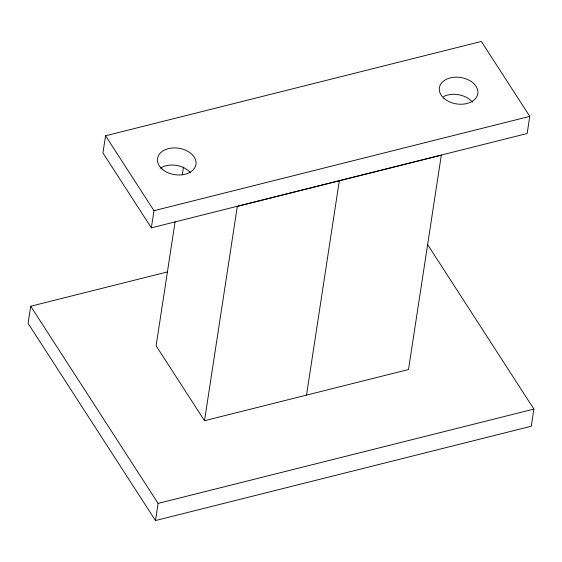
<?xml version="1.0" encoding="UTF-8"?>
<svg xmlns="http://www.w3.org/2000/svg" width="562" height="562" viewBox="0 0 562 562"><rect width="100%" height="100%" fill="white"/><g stroke="black" fill="none" stroke-linecap="round" stroke-linejoin="round"><path stroke-width="0.84" d="M167.609 271.875L30.72 306.234L28.1 323.382L155.484 520.553L531.28 426.221L533.9 409.073L427.429 244.28M105.572 135.779L102.944 152.927L151.354 227.849L527.149 133.517L529.769 116.376L481.367 41.447L105.572 135.779L153.974 210.701L151.354 227.849M175.098 221.709L156.11 345.799L204.512 420.72L408.518 369.515L441.311 155.182L237.312 206.387L204.512 420.72M182.264 174.852L183.465 167.04M155.484 520.553L158.105 503.404L30.72 306.234M306.515 395.114L339.315 180.781M153.974 210.701L529.769 116.376M158.105 503.404L533.9 409.073M160.142 168.2A19.431 13.376 8.7 0 1 190.609 172.899M443.453 96.601A19.431 13.376 8.7 0 1 472.459 102.158M162.039 168.993A19.431 13.376 8.7 0 0 194.937 167.413A19.431 13.376 8.7 0 0 173.265 147.939A19.431 13.376 8.7 0 0 162.039 168.993M443.882 98.252A19.431 13.376 8.7 0 0 476.787 96.671A19.431 13.376 8.7 0 0 455.108 77.191A19.431 13.376 8.7 0 0 443.882 98.252"/></g></svg>
